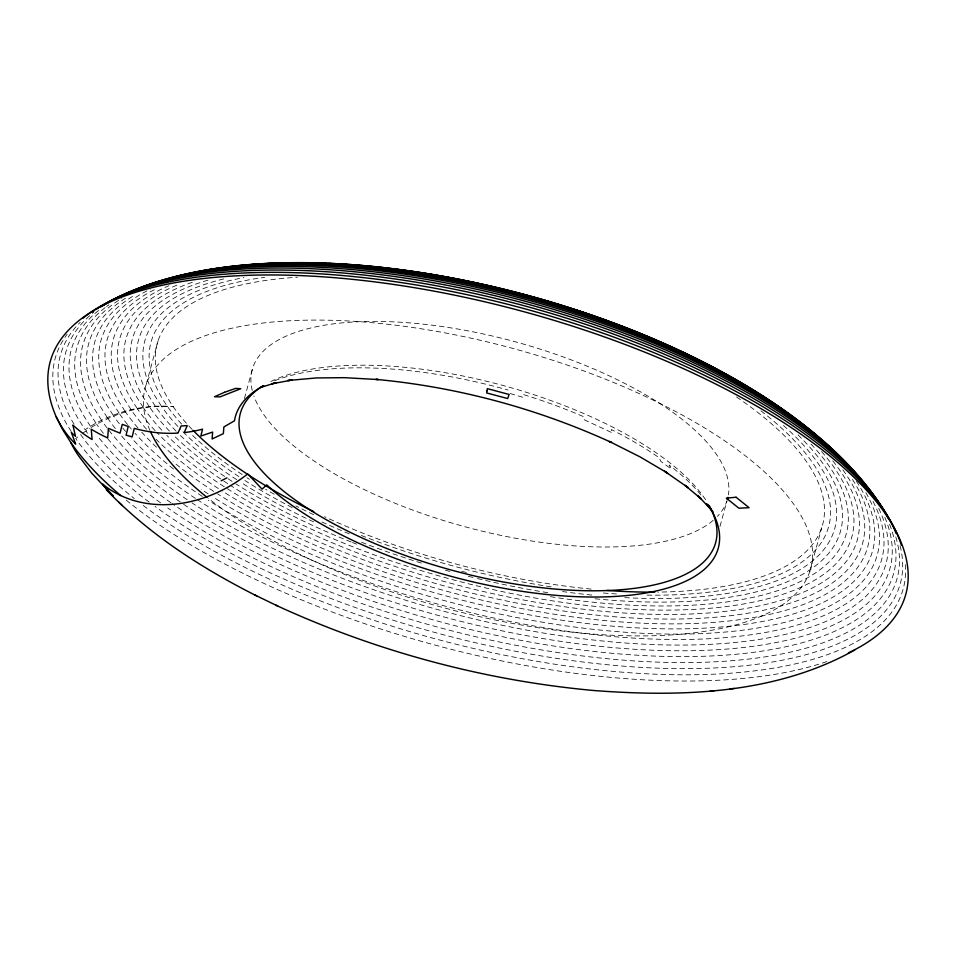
<?xml version="1.0" encoding="UTF-8"?>
<svg xmlns="http://www.w3.org/2000/svg" width="956" height="956" viewBox="0 0 956 956"><rect width="100%" height="100%" fill="white"/><g stroke="black" fill="none" stroke-linecap="round" stroke-linejoin="round"><path stroke-width="0.72" stroke-dasharray="4.78 3.58" d="M146.172 384.575L158.075 340.778M244.437 398.556L252.874 367.474M720.011 526.374L726.918 500.944A246.29 95.839 15.2 0 1 717.347 516.407M809.828 571.425L821.73 527.64M82.778 433.176L90.127 428.192M91.19 427.499C115.545 412.406 144.571 404.292 173.263 406.73C142.348 403.635 110.836 412.61 85.084 429.698L77.89 418.334A430.774 167.623 15.2 0 1 93.784 312.289M510.038 393.502L523.326 397.433L523.697 394.661A250.233 97.369 15.2 0 1 583.758 416.732L584.403 419.863L612.402 432.901L611.302 429.543A250.233 97.369 15.2 0 1 659.043 457.661L660.943 461.485L671.22 468.978L669.152 465.034A250.233 97.369 15.2 0 1 700.951 494.945M161.361 406.109L154.848 395.808A357.472 139.098 15.2 0 1 243.959 277.599M155.326 406.24L148.754 395.856A363.77 141.548 15.2 0 1 226.464 278.268M149.267 406.659L142.635 396.178A370.008 143.974 15.2 0 1 209.245 279.809M143.185 407.375L136.505 396.8A376.186 146.376 15.2 0 1 193.16 281.972M137.114 408.379L130.363 397.72A382.269 148.754 15.2 0 1 179.632 284.075M131.056 409.67L124.256 398.915A388.267 151.084 15.2 0 1 168.937 285.689M125.021 411.235L118.174 400.397A394.135 153.366 15.2 0 1 155.792 289.023M119.046 413.088L112.139 402.165A399.883 155.601 15.2 0 1 150.307 289.154M113.131 415.203L106.176 404.209A405.487 157.788 15.2 0 1 135.083 294.878M107.299 417.593L100.284 406.515A410.925 159.903 15.2 0 1 127.268 297.113M101.563 420.246L94.501 409.096A416.183 161.946 15.2 0 1 121.818 298.296M95.935 423.161L88.836 411.928A421.249 163.918 15.2 0 1 105.495 307.342M90.438 426.304L83.292 415.012A426.125 165.818 15.2 0 1 100.141 309.218M74.09 424.177L72.644 421.883A435.207 169.343 15.2 0 1 80.173 322.327M71.21 431.419L67.565 425.671A439.39 170.981 15.2 0 1 67.123 334.361M760.892 410.829A351.139 136.636 15.2 0 1 646.853 595.122M616.465 593.951A351.139 136.636 15.2 0 1 600.033 592.72M551.17 586.841A351.139 136.636 15.2 0 1 360.089 534.966M313.676 514.71A351.139 136.636 15.2 0 1 295.846 505.879M274.217 494.216A351.139 136.636 15.2 0 1 265.696 489.305M249.397 479.291A351.139 136.636 15.2 0 1 246.971 477.737M242.215 474.606A351.139 136.636 15.2 0 1 190.722 433.594M181.628 424.117A351.139 136.636 15.2 0 1 264.669 277.336M736.514 397.003A344.817 134.175 15.2 0 1 657.776 592.099M591.155 589.087A344.817 134.175 15.2 0 1 324.442 516.67M192.072 429.328A344.817 134.175 15.2 0 1 297.424 277.228M783.406 425.444A357.472 139.098 15.2 0 1 623.133 597.536M591.824 595.062A357.472 139.098 15.2 0 1 562.546 591.549M466.337 572.477A357.472 139.098 15.2 0 1 460.673 571.007M349.287 533.842A357.472 139.098 15.2 0 1 320.846 521.498M292.225 507.6A357.472 139.098 15.2 0 1 244.939 480.545M238.833 476.566A357.472 139.098 15.2 0 1 179.847 428.551M177.924 426.519A357.472 139.098 15.2 0 1 161.48 406.3M798.009 434.92A363.77 141.548 15.2 0 1 594.895 598.755M547.74 592.66A363.77 141.548 15.2 0 1 491.695 581.869M490.249 581.547A363.77 141.548 15.2 0 1 474.367 577.794M472.933 577.436A363.77 141.548 15.2 0 1 467.161 575.99M449.906 571.425A363.77 141.548 15.2 0 1 444.17 569.836M421.369 563.096A363.77 141.548 15.2 0 1 398.867 555.818M397.469 555.34A363.77 141.548 15.2 0 1 360.472 541.849M313.652 521.88A363.77 141.548 15.2 0 1 240.434 482.075M236.694 479.649A363.77 141.548 15.2 0 1 177.087 432.148M176.107 431.156A363.77 141.548 15.2 0 1 155.505 406.515M810.975 443.99A370.008 143.974 15.2 0 1 548.469 596.365M356.612 544.155A370.008 143.974 15.2 0 1 352.525 542.542M351.175 542.004A370.008 143.974 15.2 0 1 235.893 483.879M232.081 481.418A370.008 143.974 15.2 0 1 225.855 477.295M224.624 476.458A370.008 143.974 15.2 0 1 173.454 435.111M169.475 431.084A370.008 143.974 15.2 0 1 149.506 407.029M821.562 451.543A376.186 146.376 15.2 0 1 696.816 609.223A376.186 146.376 15.2 0 1 231.304 485.971M227.707 483.64A376.186 146.376 15.2 0 1 221.816 479.745M220.657 478.968A376.186 146.376 15.2 0 1 166.81 435.362M161.839 430.236A376.186 146.376 15.2 0 1 143.484 407.842M832.76 460.804A382.269 148.754 15.2 0 1 693.184 613.907A382.269 148.754 15.2 0 1 226.715 488.325M224.266 486.747A382.269 148.754 15.2 0 1 157.107 432.733M155.147 430.654A382.269 148.754 15.2 0 1 137.461 408.929M842.893 469.91A388.267 151.084 15.2 0 1 689.67 618.747A388.267 151.084 15.2 0 1 222.103 490.942M218.386 488.54A388.267 151.084 15.2 0 1 156.067 439.234M146.519 429.196A388.267 151.084 15.2 0 1 131.45 410.303M852.441 479.434A394.135 153.366 15.2 0 1 685.763 623.73A394.135 153.366 15.2 0 1 217.502 493.822M213.726 491.384A394.135 153.366 15.2 0 1 173.072 461.748M156.557 447.241A394.135 153.366 15.2 0 1 141.739 432.208M137.939 427.93A394.135 153.366 15.2 0 1 125.487 411.964M856.349 481.179A399.883 155.601 15.2 0 1 689.097 628.725A399.883 155.601 15.2 0 1 212.925 496.941M208.169 493.87A399.883 155.601 15.2 0 1 201.19 489.221M173.514 468.99A399.883 155.601 15.2 0 1 135.071 433.355M131.271 429.005A399.883 155.601 15.2 0 1 128.546 425.755M127.578 424.56A399.883 155.601 15.2 0 1 119.56 413.888M865.897 492.639A405.487 157.788 15.2 0 1 683.456 634.079A405.487 157.788 15.2 0 1 208.36 500.311M202.349 496.415A405.487 157.788 15.2 0 1 131.438 438.039M125.571 431.419A405.487 157.788 15.2 0 1 122.81 428.121M119.321 423.735A405.487 157.788 15.2 0 1 113.692 416.099M873.067 501.422A410.925 159.903 15.2 0 1 675.713 639.516A410.925 159.903 15.2 0 1 196.554 499.163M195.359 498.375A410.925 159.903 15.2 0 1 120.91 435.219M115.353 428.539A410.925 159.903 15.2 0 1 107.909 418.573M878.695 508.281A416.183 161.946 15.2 0 1 674.315 645.061A416.183 161.946 15.2 0 1 192.001 502.928M187.185 499.701A416.183 161.946 15.2 0 1 107.992 429.136M107.132 428.013A416.183 161.946 15.2 0 1 102.22 421.297M884.814 517.28A421.249 163.918 15.2 0 1 666.87 650.642A421.249 163.918 15.2 0 1 181.437 502.82M180.242 501.996A421.249 163.918 15.2 0 1 106.988 437.824M103.379 433.355A421.249 163.918 15.2 0 1 96.652 424.273M106.63 306.47A421.249 163.918 15.2 0 1 108.984 304.749M889.57 524.282A426.125 165.818 15.2 0 1 662.078 656.33A426.125 165.818 15.2 0 1 172.152 503.633M170.957 502.796A426.125 165.818 15.2 0 1 97.106 435.53M895.784 536.878A430.774 167.623 15.2 0 1 654.74 662.006A430.774 167.623 15.2 0 1 167.718 507.923M160.596 502.868A430.774 167.623 15.2 0 1 93.688 441.409M87.522 433.271A430.774 167.623 15.2 0 1 85.885 430.965M900.074 545.697A435.207 169.343 15.2 0 1 645.3 667.599A435.207 169.343 15.2 0 1 155.015 506.441M149.22 502.151A435.207 169.343 15.2 0 1 80.722 434.645L75.727 438.553A439.39 170.981 15.2 0 0 134.282 498.518M905.332 564.614A439.39 170.981 15.2 0 1 623.647 672.283A439.39 170.981 15.2 0 1 141.452 504.111M274.623 380.751A250.233 97.369 15.2 0 1 508.006 390.024M713.2 520.327A246.29 95.839 15.2 0 1 465.393 526.864A246.29 95.839 15.2 0 1 253.914 396.047M252.253 390.55A246.29 95.839 15.2 0 1 484.728 334.289A246.29 95.839 15.2 0 1 728.412 494.861M270.775 381.54A246.29 95.839 15.2 0 1 503.537 385.627A246.29 95.839 15.2 0 1 705.791 500.048M149.961 430.451A344.805 134.175 15.2 0 1 538.049 355.668A344.805 134.175 15.2 0 1 761.621 616.023A344.805 134.175 15.2 0 1 208.169 498.243M826.821 661.576A443.321 172.51 15.2 0 1 125.021 499.14"/><path stroke-width="1.43" d="M854.784 649.972C776.308 694.068 682.393 697.211 594.716 690.579L592.266 690.375C483.796 680.278 377.046 651.562 278.029 606.2L275.89 605.172M221.171 480.772L226.931 477.845M260.618 387.467L275.041 382.998M276.38 382.627L271.755 383.834L292.022 380.046L287.744 380.524L316.317 377.943L344.387 377.668L378.337 379.556L375.875 379.365C457.195 386.929 537.224 408.463 611.47 442.461L609.331 441.433L639.958 456.837L667.658 473.148L664.54 471.212L688.38 487.835L684.986 485.313L701.142 498.853L697.796 495.507L712.925 511.58M710.129 691.14L714.132 690.698M729.99 688.906L734.268 688.428M106.259 489.651C148.311 533.795 200.246 567.219 254.308 594.728L256.746 595.911M254.308 594.728L278.029 606.2M118.926 502.27L122.26 505.605M709.543 507.72L706.424 503.657L712.244 511.329M708.241 504.828A250.233 97.369 15.2 0 1 575.046 596.592A250.233 97.369 15.2 0 1 266.748 484.871L262.087 489.149L247.747 473.925A123.145 99.544 -39.3 0 1 102.662 484.106L113.477 496.391L91.8 473.208L82.216 460.565A123.145 102.889 -34.8 0 1 70.911 442.664L62.678 429.662L56.237 416.864A443.321 172.51 15.2 0 1 549.748 319.077A443.321 172.51 15.2 0 1 848.414 652.864M56.237 416.864A123.145 108.243 -23.6 0 0 75.667 444.134L71.306 432.375L75.512 436.39L72.907 425.073A123.145 111.744 -9 0 0 92.099 439.533L91.25 429.16A123.145 112.784 -0.3 0 0 107.681 437.908L108.398 428.36L120.062 433.188L122.249 424.345L128.212 426.495L126.073 435.183L132.167 436.88L134.27 428.36A123.145 113.406 18.7 0 0 178.007 433.092L181.078 425.982L187.256 425.587L184.233 432.554A123.145 113.406 18.7 0 0 202.541 429.16L200.844 436.055L212.626 432.064L212.101 438.983L223.369 433.63L223.871 426.962L234.459 420.807A250.233 97.369 15.2 0 1 263.677 385.746M82.634 318.432A439.39 170.981 15.2 0 1 529.397 310.055A439.39 170.981 15.2 0 1 901.4 545.219M101.479 306.661A430.774 167.623 15.2 0 1 522.956 302.873A430.774 167.623 15.2 0 1 888.363 518.522M91.991 312.23A435.207 169.343 15.2 0 1 94.202 310.64M96.472 309.075A435.207 169.343 15.2 0 1 533.723 308.394A435.207 169.343 15.2 0 1 896.107 533.484M116.154 298.69A426.125 165.818 15.2 0 1 122.631 295.249M123.969 294.579A426.125 165.818 15.2 0 1 530.269 302.634A426.125 165.818 15.2 0 1 878.731 502.952M130.267 292.285A421.249 163.918 15.2 0 1 516.67 297.065A421.249 163.918 15.2 0 1 865.335 484.632M867.044 486.903A421.249 163.918 15.2 0 1 871.992 493.917M148.144 285.366A416.183 161.946 15.2 0 1 529.146 298.822A416.183 161.946 15.2 0 1 861.655 480.928M185.488 274.946A405.487 157.788 15.2 0 1 188.284 274.241M193.626 272.95A405.487 157.788 15.2 0 1 196.291 272.341M198.991 271.755A405.487 157.788 15.2 0 1 224.529 267.31M226.01 267.094A405.487 157.788 15.2 0 1 817.105 436.044M822.363 440.704A405.487 157.788 15.2 0 1 828.529 446.464M835.675 453.562A405.487 157.788 15.2 0 1 838.591 456.598M169.738 278.626A410.925 159.903 15.2 0 1 842.523 459.609M251.141 265.218A394.135 153.366 15.2 0 1 253.961 264.955M262.553 264.262A394.135 153.366 15.2 0 1 268.385 263.868M279.857 263.306A394.135 153.366 15.2 0 1 326.02 263.294M328.864 263.402A394.135 153.366 15.2 0 1 763.569 397.003M766.031 398.64A394.135 153.366 15.2 0 1 772.078 402.739M774.456 404.376A394.135 153.366 15.2 0 1 777.969 406.85M230.312 266.951A399.883 155.601 15.2 0 1 233.049 266.593M235.809 266.246A399.883 155.601 15.2 0 1 242.8 265.445M245.632 265.159A399.883 155.601 15.2 0 1 794.137 417.987M800.005 422.552A399.883 155.601 15.2 0 1 811.13 431.718M328.995 263.856A388.267 151.084 15.2 0 1 338.842 264.274M345.953 264.669A388.267 151.084 15.2 0 1 354.557 265.23M358.894 265.553A388.267 151.084 15.2 0 1 385.28 268.039M389.737 268.552A388.267 151.084 15.2 0 1 584.773 312.851M586.171 313.329A388.267 151.084 15.2 0 1 652.649 338.759M653.952 339.32A388.267 151.084 15.2 0 1 713.057 367.713M716.749 369.709A388.267 151.084 15.2 0 1 723.226 373.27M725.783 374.704A388.267 151.084 15.2 0 1 728.329 376.15M735.833 380.5A388.267 151.084 15.2 0 1 738.307 381.958M394.685 269.7A382.269 148.754 15.2 0 1 397.624 270.058M409.455 271.612A382.269 148.754 15.2 0 1 412.418 272.018M428.037 274.372A382.269 148.754 15.2 0 1 430.857 274.826M439.33 276.248A382.269 148.754 15.2 0 1 442.162 276.75M444.994 277.252A382.269 148.754 15.2 0 1 452.092 278.555M454.937 279.092A382.269 148.754 15.2 0 1 457.793 279.642M464.903 281.04A382.269 148.754 15.2 0 1 476.315 283.418M479.171 284.04A382.269 148.754 15.2 0 1 484.883 285.294M487.739 285.94A382.269 148.754 15.2 0 1 500.597 288.951M507.732 290.708A382.269 148.754 15.2 0 1 534.751 297.854M536.173 298.248A382.269 148.754 15.2 0 1 540.415 299.455M543.235 300.268A382.269 148.754 15.2 0 1 560.132 305.334M561.53 305.765A382.269 148.754 15.2 0 1 583.781 312.982M585.156 313.449A382.269 148.754 15.2 0 1 605.674 320.678M607.024 321.168A382.269 148.754 15.2 0 1 616.453 324.693M621.794 326.749A382.269 148.754 15.2 0 1 628.439 329.342M629.753 329.868A382.269 148.754 15.2 0 1 635.023 331.983M638.955 333.596A382.269 148.754 15.2 0 1 642.85 335.209M657.31 341.4A382.269 148.754 15.2 0 1 660.01 342.595M665.376 344.985A382.269 148.754 15.2 0 1 669.355 346.801M654.86 592.123A344.817 134.175 15.2 0 1 606.929 590.426M313.771 511.615A344.817 134.175 15.2 0 1 193.076 430.355M727.934 497.323A246.29 95.839 15.2 0 1 727.301 499.749M709.4 506.047A246.29 95.839 15.2 0 1 453.753 570.72A246.29 95.839 15.2 0 1 263.438 385.579M206.998 497.311A344.805 134.175 15.2 0 1 150.51 431.682M120.779 495.614A443.321 172.51 15.2 0 1 70.911 442.664M486.963 390.944L486.7 392.952L507.684 398.568L509.106 394.47L487.321 388.638L486.963 390.944M224.541 392.295L214.467 396.728L219.988 396.895L240.757 388.734L235.654 388.399L224.541 392.295M736.072 497.24L726.321 498.124L738.869 508.198L749.086 507.696L736.072 497.24"/></g></svg>
